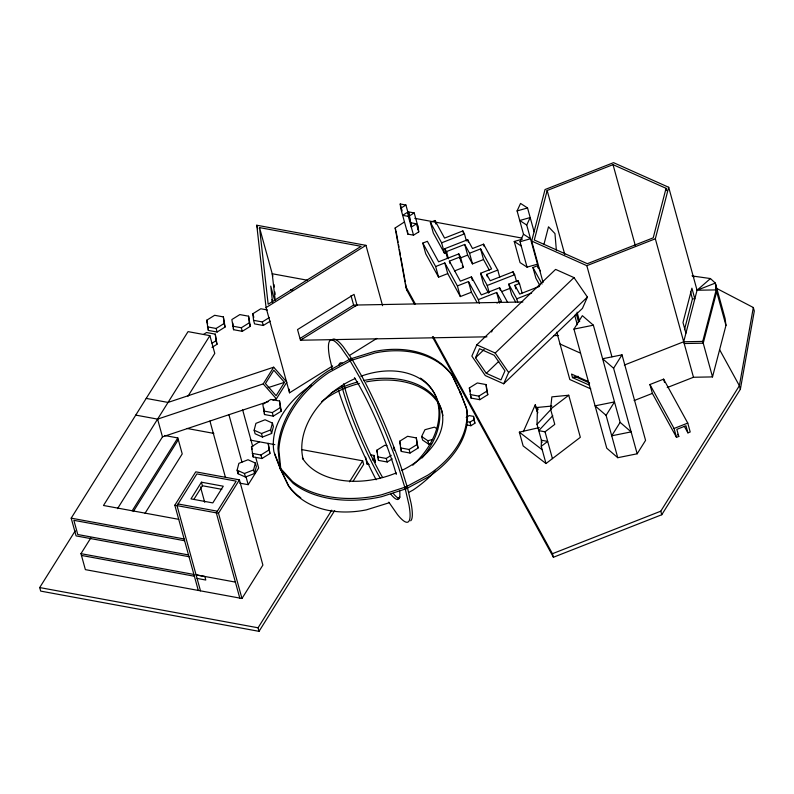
<?xml version="1.0" encoding="UTF-8"?>
<svg xmlns="http://www.w3.org/2000/svg" width="794" height="794" viewBox="0 0 794 794"><rect width="100%" height="100%" fill="white"/><g stroke="black" fill="none" stroke-linecap="round" stroke-linejoin="round"><path stroke-width="1.19" d="M542.034 442.536L537.022 424.333L537.449 407.441L551.919 406.052M541.25 446.307L541.409 440.243L547.691 441.395L541.25 446.307L545.994 463.537L580.335 437.315L568.742 395.233L551.86 396.871L550.57 409.108L554.778 424.383L545.041 431.807L538.759 430.656L552.773 415.659M716.228 288.192L753.317 307.516L739.383 385.725L660.777 511.187L552.435 553.706L433.216 336.537M432.402 336.825L553.418 557.249L661.759 514.74L740.365 389.268L754.3 311.059L753.317 307.516M237.098 470.207L238.885 463.339L248.016 459.756L255.37 463.041L256.353 466.584L254.566 473.452L245.435 477.035L238.081 473.76L237.098 470.207L244.453 473.492L253.594 469.899L255.37 463.041M238.081 473.76L238.676 471.467M254.14 430.229L255.916 423.361L265.057 419.768L272.411 423.053L273.384 426.606L271.608 433.474L262.467 437.057L255.112 433.772L254.14 430.229L261.494 433.504L270.625 429.921L272.411 423.053M543.086 282.475L531.672 241.058L545.031 189.548L613.544 162.661L668.697 187.285L697.053 290.247L683.703 341.757L624.322 365.061M547.155 190.491L534.312 240.016L587.342 263.697L653.214 237.843L666.057 188.317L613.028 164.646L547.155 190.491L564.762 254.408M544.049 243.976L548.505 226.806L554.966 233.595L556.376 250.368M692.209 275.965L710.441 278.555L715.325 283.081L725.111 318.583L725.964 325.401L712.516 376.912L693.48 377.259L655.338 238.796L668.697 187.285M684.468 329.669L692.447 298.881L690.492 291.775M712.516 376.912L702.74 341.41L716.188 289.899L715.325 283.081L697.053 290.247L716.188 289.899L725.964 325.401M476.827 344.824L471.864 356.099L485.293 375.572L503.684 383.78L582.459 308.35L587.411 297.075L573.993 277.602L555.601 269.394L476.827 344.824L495.208 353.032L508.636 372.515L503.684 383.78M475.546 357.737L479.516 348.725L494.215 355.285L504.964 370.867L500.994 379.889L486.285 373.319L475.546 357.737L484.181 349.469M491.595 331.991L492.578 329.738M538.858 286.733L539.851 284.48M523.286 431.797L535.235 404.861L537.856 412.791M526.73 225.049L519.733 220.514L530.184 217.546L526.73 225.049L537.498 264.174L527.047 267.141L520.04 241.713L523.504 234.21L517.092 210.926L520.556 203.423L527.544 207.959L534.104 231.779M431.211 443.648L428.829 444.283L422.607 440.055L421.634 436.502L424.959 429.703L434.497 427.132L437.573 429.226M189.012 556.713L76.085 535.9L71.192 518.154L188.049 331.624L209.884 335.644L214.777 353.399L187.97 396.186M334.691 510.572L259.033 631.339L40.683 591.103L39.7 587.56L75.222 530.849M209.884 335.644L103.488 505.48L178.789 519.345M198.302 590.438L174.829 505.222L195.751 471.834L239.421 479.874L262.893 565.09L241.972 598.487L85.375 569.635L80.968 553.656L90.844 537.905M117.502 508.666L162.472 436.879L268.273 401.585M132.181 510.8L177.826 437.941L164.477 435.479M133.323 511.534L178.313 439.707M145.054 513.242L182.223 453.91L177.826 437.941M201.438 482.196L190.977 498.89L212.812 502.91L223.273 486.216L201.438 482.196L202.41 485.739L193.915 499.307M135.754 415.103L157.589 419.123L263.221 383.889L273.682 367.195L286.833 382.192L276.372 398.886L272.908 400.047M284.47 382.351L276.104 395.71L265.444 383.552L273.811 370.203L284.47 382.351L268.005 387.68M241.972 598.487L218.499 513.271L239.421 479.874M239.699 483.129L248.194 484.687L258.655 467.994L255.708 457.324M259.033 631.339L258.06 627.786L331.743 510.175M349.499 481.819L362.659 460.818L301.67 449.583M353.112 481.174L363.642 464.371L362.659 460.818M637.165 453.791L613.603 368.257L602.606 358.749L622.01 354.839L645.572 440.372L637.165 453.791L617.752 457.701L606.755 448.193L573.953 329.103L582.359 315.684L593.366 325.193L620.134 422.368L631.131 431.886L611.717 435.797L620.134 422.368M613.603 368.257L622.01 354.839M606.09 415.341L614.496 401.923L595.083 405.833L606.09 415.341L617.752 457.701M537.022 424.333L551.036 409.347M495.208 353.032L573.993 277.602M486.285 373.319L498.791 361.349M508.636 372.515L587.411 297.075M697.053 290.247L710.441 278.555M355.027 306.524L356.972 305.015L354.045 294.366L297.542 329.579L300.469 340.229L486.94 336.815M550.57 409.108L568.742 395.233M414.518 304.251L406.766 290.138L405.794 286.584L395.154 227.967L404.126 222.171M206.648 320.27L214.638 315.297L223.372 316.905L225.089 327.039L217.099 332.021L208.365 330.413L206.648 320.27L207.621 323.823M414.2 212.921L408.989 216.167L408.503 211.869L414.2 212.921L418.249 227.62L418.736 231.917L413.525 235.163L407.828 234.121L400.702 208.266L405.913 205.021L411.401 224.95M203.552 334.403L206.549 332.527L215.283 334.145L217 344.278L212.008 347.395M207.393 326.86L216.127 328.468L224.116 323.495L223.372 316.905M270.278 321.133L263.29 325.49L254.546 323.883L253.574 320.329L252.829 313.739L260.819 308.757L267.37 309.968M332.646 365.935L289.542 392.802L266.069 307.586L365.955 245.346L382.579 305.7M212.028 343.216L216.028 340.725L215.283 334.145M232.592 326.155L241.326 327.763L249.316 322.791L248.582 316.201L239.848 314.593L231.848 319.565L233.575 329.709L242.309 331.316L250.299 326.334L248.582 316.201M416.503 223.829L411.292 227.074L410.806 222.777L416.503 223.829L418.736 231.917M253.574 320.329L262.308 321.937L269.295 317.58M300.241 338.333L353.608 305.075L522.879 301.978M356.972 305.015L300.469 340.229L302.633 339.187M349.469 355.454L376.803 338.423M263.568 410.994L272.302 412.602L280.292 407.62L279.548 401.03L270.814 399.422L262.824 404.404L264.541 414.547L273.275 416.155L281.265 411.173L279.548 401.03M269.9 453.563L268.183 443.419L269.9 453.563L261.911 458.535L253.177 456.927L251.45 446.794L259.44 441.811M252.194 453.374L260.928 454.992L268.918 450.009M469.343 387.938L477.333 382.966L486.067 384.574L487.784 394.707L479.794 399.69L471.06 398.082L469.343 387.938L470.316 391.492M392.216 458.882L387.224 461.999L378.49 460.391L376.763 450.248L384.753 445.265L386.936 445.672M399.6 441.285L407.59 436.303L416.324 437.911L418.051 448.054L410.061 453.037L401.327 451.429L399.6 441.285L400.583 444.839M372.356 459.994L374.351 458.753L373.984 455.458L370.709 454.853M470.088 394.529L478.822 396.137L486.811 391.164L486.067 384.574M377.507 456.838L386.241 458.446L391.234 455.329M400.345 447.876L409.079 449.483L417.068 444.501L416.324 437.911M466.177 417.446L469.175 415.58L473.542 416.384L474.891 423.232L470.892 425.723L466.525 424.919L466.425 424.036M466.644 421.564L469.919 422.17L473.909 419.679L473.542 416.384M459.011 389.864L451.786 374.689A98.803 72.224 -32.1 0 0 374.331 351.474L350.382 358.938L327.753 371.235A98.803 72.224 -32.1 0 0 277.96 448.441L279.964 468.123L288.093 485.203A98.803 72.224 -32.1 0 0 300.797 497.818M460.907 394.142L452.679 376.118A98.803 72.224 -32.1 0 0 375.225 352.903L351.276 360.367L328.656 372.664A98.803 72.224 -32.1 0 0 278.863 449.87L280.858 469.552L288.986 486.633A98.803 72.224 -32.1 0 0 366.441 509.847L389.239 502.741M397.943 498.275L400.097 497.104M408.712 492.429L413.019 490.087A98.803 72.224 -32.1 0 0 435.37 471.08M311.198 385.199A98.803 65.852 -15.4 0 0 273.96 451.865L280.163 467.954L292.5 481.432A98.803 65.852 -15.4 0 0 381.457 494.821L405.972 486.891L428.035 475.06A98.803 65.852 -15.4 0 0 466.326 407.679L459.528 390.946L460.808 393.199M274.446 453.642L280.649 469.72L292.996 483.209A98.803 65.852 -15.4 0 0 381.954 496.597L406.459 488.657L428.522 476.837A98.803 65.852 -15.4 0 0 466.812 409.456L460.123 391.591M332.408 369.617L329.589 357.588A98.803 14.441 67 0 1 341.092 347.762L349.697 360.129L351.95 359.176L361.895 376.376A98.803 14.441 67 0 1 401.059 466.971L407.342 487.298L411.183 503.733A98.803 14.441 67 0 1 410.677 520.785M388.822 502.145L397.427 514.512A98.803 14.441 67 0 0 408.93 504.686L405.089 488.25L407.342 487.298M446.843 252.571L444.561 253.475L433.296 232.96L430.368 222.31L434.933 220.514L444.58 238.101L462.852 230.925L464.46 233.863L466.415 240.959M477.015 302.474L471.388 292.232L460.341 296.569L447.727 273.602L438.596 277.185L425.723 253.743L422.795 243.093L427.361 241.297L438.616 261.812L458.803 253.891L460.411 256.819L463.349 267.469L454.505 270.943M430.368 222.31L441.623 242.825L464.46 233.863M447.449 258.149L444.839 248.681L467.676 239.719L472.509 248.512L483.556 244.175L497.778 270.069L499.734 277.175M444.839 248.681L446.456 251.609L464.718 244.443L469.552 253.236L472.48 263.886L483.536 259.549L489.322 270.099M422.795 243.093L435.658 266.536L444.799 262.943L457.404 285.919L460.341 296.569M450.009 263.519L449.364 261.157L460.411 256.819M469.552 253.236L480.598 248.899L491.595 268.938L480.549 273.275L483.486 283.924L488.499 293.065M459.666 258.229L467.656 255.092L472.48 263.886M507.644 302.395L499.595 287.746L481.323 294.911L471.418 276.858L460.361 281.195L449.364 261.157M457.404 285.919L468.46 281.582L478.365 299.636L479.348 303.189M487.377 276.778L486.722 274.406L497.778 270.069M516.606 281.81L514.651 274.714L513.043 271.786L490.206 280.739L486.722 274.406M480.549 273.275L487.238 285.463L514.651 274.714M539.851 285.423L535.881 278.178L532.943 267.528L537.508 265.742L540.476 271.141M515.683 302.137L511.664 294.812L508.726 284.153L517.867 280.57L519.475 283.498L522.085 292.966M478.365 299.636L496.637 292.46L501.461 301.254L496.895 303.05M515.882 288.847L514.909 285.294L519.475 283.498M501.6 291.636L509.589 288.5M531.672 241.058L586.826 265.672L655.338 238.796M539.166 286.455L519.733 294.088L514.909 285.294M508.726 284.153L516.775 298.812L531.633 292.976M588.215 381.507L571.541 374.063L572.514 377.616L575.154 376.584L589.634 383.045M574.707 377.607L578.101 376.277M687.922 432.869L685.966 425.763L676.835 429.356L678.791 436.452L676.508 437.345L652.37 393.397L649.929 384.514L663.635 379.145L687.763 423.093L690.204 431.976L687.922 432.869L684.359 426.378M634.108 400.563L652.37 393.397M667.218 387.571L693.48 377.259M649.929 384.514L674.056 428.472L687.763 423.093M273.682 367.195L168.05 402.429L146.215 398.409M517.092 210.926L527.544 207.959M527.047 267.141L520.05 262.596L514.234 241.475L522.363 239.173M520.04 241.713L530.501 238.756L523.504 234.21M421.634 436.502L427.847 440.739L432.621 439.449M545.994 463.537L523.147 445.93L519.345 432.154L539.265 427.599M573.953 329.103L593.366 325.193M692.447 298.881L694.829 298.832L691.902 288.182L682.989 322.523L685.927 333.172M553.616 335.594L558.559 335.505M683.703 341.757L702.74 341.41M684.19 343.534L703.226 343.187L716.674 291.676L715.811 284.857M400.702 208.266L400.216 203.969L405.913 205.021M408.344 216.385L402.647 215.333L407.868 212.087L408.344 216.385L413.525 235.163M414.746 218.33L521.727 238.041M266.069 307.586L256.77 225.228L365.955 245.346M259.509 227.6L361.121 246.319L268.164 304.241L259.509 227.6L272.878 276.123M307.308 280.213L272.223 273.751L275.21 300.231M290.594 289.651L293.016 290.098M186.997 428.452L213.834 433.395M250.438 440.144L274.833 444.64M365.617 457.136L366.967 463.984L369.15 464.391M202.41 485.739L221.824 489.322M178.055 503.962L217.358 511.197M174.829 505.222L218.499 513.271M71.192 518.154L184.119 538.957M184.605 540.734L73.862 520.328L77.782 534.531L188.515 554.937M80.968 553.656L193.895 574.459M235.381 582.101L196.078 574.866L204.812 576.474L205.795 580.027L197.061 578.419M81.464 555.433L194.391 576.236M39.7 587.56L258.06 627.786M560.038 344.02L580.295 353.062M572.514 377.616L589.188 385.06M590.776 388.881L569.814 379.522L556.773 332.19M692.219 275.697L694.403 276.828M514.234 241.475L521.231 246.011M519.345 432.154L542.203 449.751M460.014 392.722L460.609 393.367M263.221 383.889L276.372 398.886M351.95 359.176L343.345 346.809A98.803 14.441 67 0 0 332.349 339.584M350.382 358.938L351.276 360.367M279.964 468.123L280.858 469.552M349.697 360.129L359.642 377.329A98.803 14.441 67 0 1 398.806 467.924L405.089 488.25M719.622 349.717L739.383 385.725L740.365 389.268M677.6 434.288L678.791 436.452M532.943 267.528L542.034 284.073M462.277 265.514L463.349 267.469M405.794 286.584L415.331 303.963M338.661 390.936L339.723 394.35A98.803 14.441 67 0 0 376.138 479.774M666.057 188.317L666.712 190.689M613.028 164.646L635.518 246.309M663.635 379.145L664.548 382.47M674.056 428.472L676.508 437.345M660.777 511.187L661.759 514.74M586.826 265.672L611.926 356.804M577.059 312.171L579.67 321.639M576.265 313.749L578.548 322.036M574.687 315.258L577.298 324.736M537.508 265.742L538.163 268.104M517.867 280.57L518.512 282.942M513.043 271.786L513.688 274.148M516.775 298.812L517.748 302.355M545.041 431.807L552.426 458.614M537.449 407.441L538.074 409.724M535.235 404.861L536.992 411.252M499.595 287.746L500.25 290.108M483.556 244.175L484.211 246.537M496.637 292.46L499.575 303.119M480.598 248.899L483.536 259.549M487.238 285.463L489.203 292.569M467.676 239.719L468.331 242.091M552.435 553.706L553.418 557.249M462.852 230.925L463.507 233.297M464.718 244.443L467.656 255.092M471.418 276.858L472.39 280.411M468.46 281.582L471.388 292.232M458.803 253.891L461.086 262.169M486.811 391.164L487.784 394.707M446.456 251.609L448.412 258.715M441.623 242.825L444.561 253.475M434.933 220.514L435.906 224.067M444.799 262.943L447.727 273.602M478.822 396.137L479.794 399.69M435.658 266.536L438.596 277.185M473.909 419.679L474.891 423.232M469.919 422.17L470.892 425.723M408.503 211.869L409.297 214.747M400.216 203.969L402.121 210.886M395.154 227.967L395.809 230.339M427.847 440.739L428.829 444.283M417.068 444.501L418.051 448.054M409.079 449.483L410.061 453.037M405.972 486.891L406.459 488.657M394.469 450.426L393.487 446.873L393.685 448.64M351.008 295.606L353.608 305.075M386.241 458.446L387.224 461.999M376.763 450.248L377.418 452.61M373.984 455.458L375.334 462.297L374.351 458.753M256.77 225.228L257.752 228.781M274.645 300.291L270.734 286.088L272.59 302.564M271.905 299.596L272.55 301.958M262.308 321.937L263.29 325.49M280.292 407.62L281.265 411.173M252.829 313.739L253.812 317.292M249.316 322.791L250.299 326.334M272.302 412.602L273.275 416.155M270.625 429.921L271.608 433.474M280.163 467.954L280.649 469.72M241.326 327.763L242.309 331.316M261.494 433.504L262.467 437.057M260.928 454.992L261.911 458.535M224.116 323.495L225.089 327.039M242.646 409.883L252.77 446.645M251.45 446.794L252.105 449.156M216.127 328.468L217.099 332.021M253.594 469.899L254.566 473.452M216.028 340.725L217 344.278M228.92 414.716L241.981 462.158M245.902 476.39L248.194 484.687M244.453 473.492L245.435 477.035M209.934 421.048L225.367 477.095M239.788 598.081L216.315 512.874L236.185 481.144L196.882 473.909L177.012 505.629L200.485 590.845M200.475 486.921L204.713 502.304M157.589 419.123L162.472 436.879M396.127 231.52L398.082 242.289M398.519 244.681L398.955 247.073M399.392 249.465L400.474 255.45M400.91 257.842L405.248 281.761M405.684 284.153L406.766 290.138M470.862 396.315L471.06 398.082M417.515 224.96L418.001 229.258M409.684 216.782L410.041 220.007M407.461 230.895L407.828 234.121M401.119 449.662L401.327 451.429M378.281 458.624L378.49 460.391M366.868 463.101L366.967 463.984M289.125 389.11L289.542 392.802M274.029 284.599L274.297 287.041M274.853 291.904L275.121 294.336M263.797 407.957L264.074 410.369M264.342 412.781L264.541 414.547M252.978 455.161L253.177 456.927M232.831 323.118L233.099 325.53M233.376 327.942L233.575 329.709M208.167 328.647L208.365 330.413M321.759 401.516A74.1 49.387 -15.4 0 1 359.394 383.433M366.471 381.854A74.1 49.387 -15.4 0 1 442.873 415.59M363.632 380.554A74.1 49.387 -15.4 0 1 440.144 405.972A74.1 49.387 -15.4 0 1 401.734 470.465M396.266 472.916A74.1 49.387 -15.4 0 1 302.325 457.87M331.267 392.961A74.1 49.387 -15.4 0 1 357.727 381.964M399.71 491.149A74.1 10.828 67 0 1 390.886 494.285M380.346 478.435A74.1 10.828 67 0 1 341.708 385.735M338.839 365.468A74.1 10.828 67 0 1 342.482 363.215M354.432 377.626A74.1 10.828 67 0 1 396.256 474.435M399.213 498.453A74.1 10.828 67 0 1 393.139 493.332M382.599 477.482A74.1 10.828 67 0 1 343.693 383.77M438.447 403.223A74.1 54.171 -32.1 0 1 422.13 457.91M303.219 459.528A74.1 54.171 -32.1 0 1 355.315 378.48M360.853 376.267A74.1 54.171 -32.1 0 1 438.129 402.072M437.554 401.794A74.1 54.171 -32.1 0 1 412.751 465.224M420.453 378.123A74.1 54.171 -32.1 0 1 437.236 400.642"/></g></svg>
